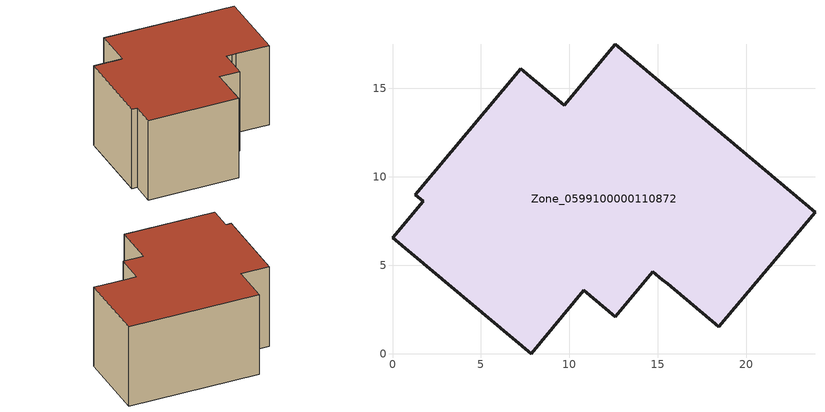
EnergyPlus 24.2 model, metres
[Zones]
Zone_0599100000110872
 floor ground (C_G): 7.26,16.1 9.71,14.04 12.61,17.49 23.9,8.01 18.46,1.52 15.58,3.96 15.26,4.19 14.72,4.64 12.6,2.09 10.83,3.58 7.85,0 0,6.55 1.74,8.61 1.3,8.99 z0
 wall outside (C_F): 9.71,14.04 7.26,16.1 1.3,8.99 1.74,8.61 0,6.55 7.85,0 10.83,3.58 12.6,2.09 14.72,4.64 15.26,4.19 15.58,3.96 18.46,1.52 23.9,8.01 12.61,17.49 9.71,14.04 z0:9.55
 roof outside (C_R): 15.26,4.19 15.58,3.96 18.46,1.52 23.9,8.01 12.61,17.49 9.71,14.04 7.26,16.1 1.3,8.99 1.74,8.61 0,6.55 7.85,0 10.83,3.58 12.6,2.09 14.72,4.64 z9.55
[BUILDING]
Pand.0599100000110872: North Axis=0; Terrain=City; Loads Convergence Tolerance Value=0.04; Temperature Convergence Tolerance Value=0.4; Solar Distribution=FullExterior; Maximum Number of Warmup Days=25; Minimum Number of Warmup Days=1
[Site:Location]
Rotterdam.The.Hague.AP_ZH_NLD Design_Conditions: Latitude=51.96; Longitude=4.45; Time Zone=1; Elevation=-4.5
[SITE:GROUNDTEMPERATURE:BUILDINGSURFACE]
18, 18, 18, 18, 18, 18, 18, 18, 18, 18, 18, 18
[MATERIAL] Thermal Absorptance=0.9; Solar Absorptance=0.7; Visible Absorptance=0.7
Name | Roughness | Thickness | Conductivity | Density | Specific Heat
G.D.1965 | MediumSmooth | 0.15 | 1 | 540 | 1210
F.D.1965 | Rough | 0.3 | 0.857143 | 1920 | 840
R.D.1965 | MediumRough | 0.2 | 0.08 | 1500 | 1000
[CONSTRUCTION]
C_G: G.D.1965
C_F: F.D.1965
C_R: R.D.1965
[ZONE]
Zone_0599100000110872: Type=1; Multiplier=1; Ceiling Height=Autocalculate; Volume=Autocalculate; Floor Area=autocalculate; Part of Total Floor Area=Yes
[ZONEINFILTRATION:DESIGNFLOWRATE]
Infil_Zone_0599100000110872: Zone or ZoneList or Space or SpaceList=Zone_0599100000110872; Schedule=AlwaysOn; Design Flow Rate Calculation Method=Flow/Area; Flow Rate per Floor Area=0.0042; Constant Term Coefficient=1; Temperature Term Coefficient=0; Velocity Term Coefficient=0; Velocity Squared Term Coefficient=0
[HVACTEMPLATE:ZONE:IDEALLOADSAIRSYSTEM]
Zone_0599100000110872: Maximum Heating Supply Air Temperature=50; Minimum Cooling Supply Air Temperature=13; Maximum Heating Supply Air Humidity Ratio=0.0156; Minimum Cooling Supply Air Humidity Ratio=0.0077; Heating Limit=NoLimit; Cooling Limit=NoLimit; Dehumidification Control Type=ConstantSensibleHeatRatio; Cooling Sensible Heat Ratio=0.7; Dehumidification Setpoint=60; Humidification Control Type=None; Humidification Setpoint=30; Outdoor Air Method=None; Outdoor Air Flow Rate per Person=0.00944; Outdoor Air Flow Rate per Zone Floor Area=0; Outdoor Air Flow Rate per Zone=0; Demand Controlled Ventilation Type=None; Outdoor Air Economizer Type=NoEconomizer; Heat Recovery Type=None; Sensible Heat Recovery Effectiveness=0.7; Latent Heat Recovery Effectiveness=0.65
[ZONECONTROL:THERMOSTAT]
ThermostatControl_Zone_0599100000110872: Zone or ZoneList=Zone_0599100000110872; Control Type Schedule=DualSetpointControlType; Control 1=Thermostat_Zone_0599100000110872; Temperature Difference Between Cutout And Setpoint=0
[THERMOSTATSETPOINT:DUALSETPOINT]
Thermostat_Zone_0599100000110872: Heating Setpoint Temperature Schedule=HeatingSetpoint_Zone_0599100000110872; Cooling Setpoint Temperature Schedule=CoolingSetpoint_Zone_0599100000110872
[SCHEDULE:COMPACT]
HeatingSetpoint_Zone_0599100000110872: Through: 12/31, For: AllDays, Until: 24:00, 21
CoolingSetpoint_Zone_0599100000110872: Through: 12/31, For: AllDays, Until: 24:00, 24
DualSetpointControlType: Through: 12/31, For: AllDays, Until: 24:00, 4
AlwaysOn: Through: 12/31, For: AllDays, Until: 24:00, 1
